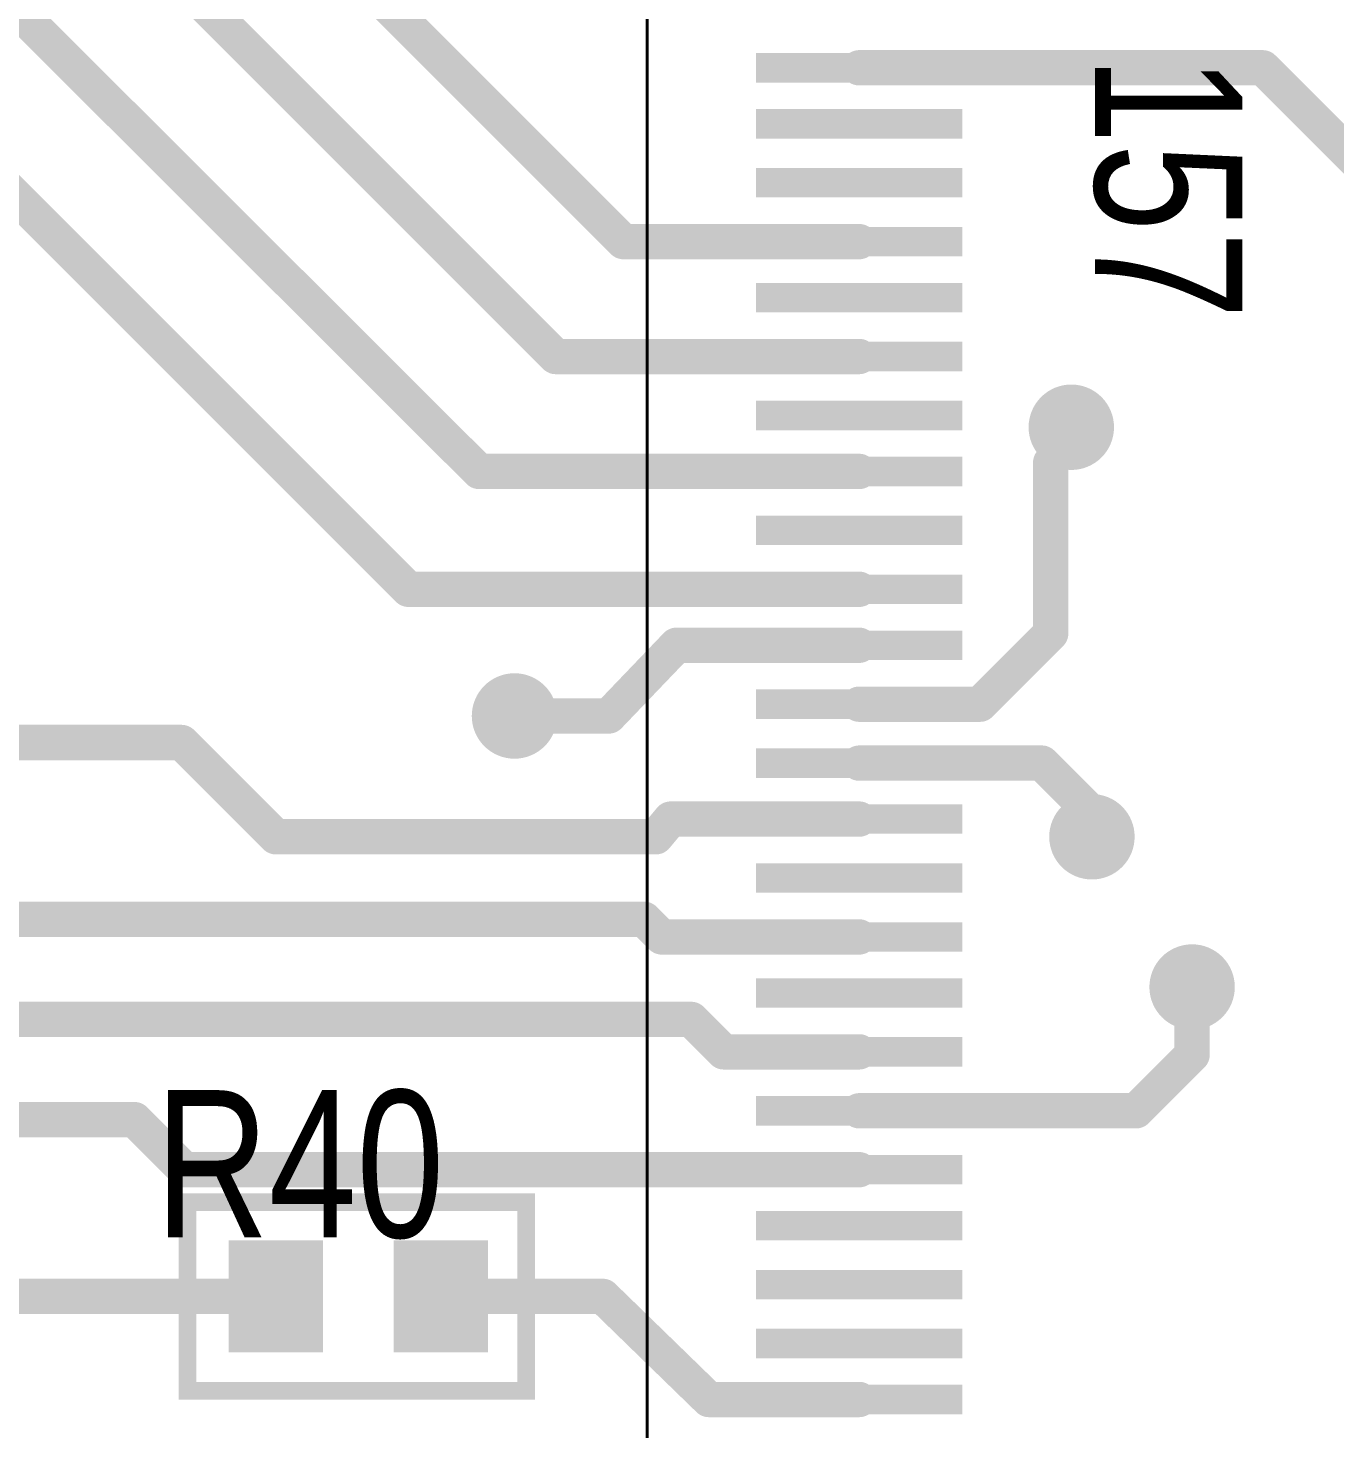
# Model space of a CAD drawing. Extents: x 0 to 8.76, y 0.02 to 4.83.
# Drawn here: x 5.1759 to 5.6195, y 3.363 to 3.8385 of the extents above; entities that cross this region are included whole.
import ezdxf

# ---------------------------------------------------------------- set-up
doc = ezdxf.new("R2010")
doc.units = 0

msp = doc.modelspace()

# ---------------------------------------------------------------- linework, layer by layer
at = {"layer": 'DRL', "const_width": 0.01}
for points in [[(5.525, 3.703, 1), (5.535, 3.703, 1)], [(5.525, 3.703, 1), (5.535, 3.703, 1)], [(5.336, 3.605, 1), (5.346, 3.605, 1)], [(5.336, 3.605, 1), (5.346, 3.605, 1)], [(5.532, 3.564, 1), (5.542, 3.564, 1)], [(5.532, 3.564, 1), (5.542, 3.564, 1)], [(5.532, 3.564, 1), (5.542, 3.564, 1)], [(5.566, 3.513, 1), (5.576, 3.513, 1)], [(5.566, 3.513, 1), (5.576, 3.513, 1)], [(5.566, 3.513, 1), (5.576, 3.513, 1)]]:
    msp.add_lwpolyline(points, format="xyb", close=True, dxfattribs=at)
at = {"layer": 'FAB', "const_width": 0.01}
for points in [[(5.525, 3.703, 1), (5.535, 3.703, 1)], [(5.525, 3.703, 1), (5.535, 3.703, 1)], [(5.336, 3.605, 1), (5.346, 3.605, 1)], [(5.336, 3.605, 1), (5.346, 3.605, 1)], [(5.532, 3.564, 1), (5.542, 3.564, 1)], [(5.532, 3.564, 1), (5.542, 3.564, 1)], [(5.532, 3.564, 1), (5.542, 3.564, 1)], [(5.566, 3.513, 1), (5.576, 3.513, 1)], [(5.566, 3.513, 1), (5.576, 3.513, 1)], [(5.566, 3.513, 1), (5.576, 3.513, 1)]]:
    msp.add_lwpolyline(points, format="xyb", close=True, dxfattribs=at)
at = {"layer": 'GND', "const_width": 0.012}
for points in [[(5.524, 3.703, 1), (5.536, 3.703, 1)], [(5.524, 3.703, 1), (5.536, 3.703, 1)], [(5.335, 3.605, 1), (5.347, 3.605, 1)], [(5.335, 3.605, 1), (5.347, 3.605, 1)], [(5.531, 3.564, 1), (5.543, 3.564, 1)], [(5.531, 3.564, 1), (5.543, 3.564, 1)], [(5.531, 3.564, 1), (5.543, 3.564, 1)], [(5.565, 3.513, 1), (5.577, 3.513, 1)], [(5.565, 3.513, 1), (5.577, 3.513, 1)], [(5.565, 3.513, 1), (5.577, 3.513, 1)]]:
    msp.add_lwpolyline(points, format="xyb", close=True, dxfattribs=at)
at = {"layer": 'I10', "const_width": 0.012}
for points in [[(5.524, 3.703, 1), (5.536, 3.703, 1)], [(5.524, 3.703, 1), (5.536, 3.703, 1)], [(5.335, 3.605, 1), (5.347, 3.605, 1)], [(5.335, 3.605, 1), (5.347, 3.605, 1)], [(5.531, 3.564, 1), (5.543, 3.564, 1)], [(5.531, 3.564, 1), (5.543, 3.564, 1)], [(5.531, 3.564, 1), (5.543, 3.564, 1)], [(5.565, 3.513, 1), (5.577, 3.513, 1)], [(5.565, 3.513, 1), (5.577, 3.513, 1)], [(5.565, 3.513, 1), (5.577, 3.513, 1)]]:
    msp.add_lwpolyline(points, format="xyb", close=True, dxfattribs=at)
at = {"layer": 'I11', "const_width": 0.012}
for points in [[(5.524, 3.703, 1), (5.536, 3.703, 1)], [(5.524, 3.703, 1), (5.536, 3.703, 1)], [(5.335, 3.605, 1), (5.347, 3.605, 1)], [(5.335, 3.605, 1), (5.347, 3.605, 1)], [(5.531, 3.564, 1), (5.543, 3.564, 1)], [(5.531, 3.564, 1), (5.543, 3.564, 1)], [(5.531, 3.564, 1), (5.543, 3.564, 1)], [(5.565, 3.513, 1), (5.577, 3.513, 1)], [(5.565, 3.513, 1), (5.577, 3.513, 1)], [(5.565, 3.513, 1), (5.577, 3.513, 1)]]:
    msp.add_lwpolyline(points, format="xyb", close=True, dxfattribs=at)
at = {"layer": 'I12', "const_width": 0.012}
for points in [[(5.524, 3.703, 1), (5.536, 3.703, 1)], [(5.524, 3.703, 1), (5.536, 3.703, 1)], [(5.335, 3.605, 1), (5.347, 3.605, 1)], [(5.335, 3.605, 1), (5.347, 3.605, 1)], [(5.531, 3.564, 1), (5.543, 3.564, 1)], [(5.531, 3.564, 1), (5.543, 3.564, 1)], [(5.531, 3.564, 1), (5.543, 3.564, 1)], [(5.565, 3.513, 1), (5.577, 3.513, 1)], [(5.565, 3.513, 1), (5.577, 3.513, 1)], [(5.565, 3.513, 1), (5.577, 3.513, 1)]]:
    msp.add_lwpolyline(points, format="xyb", close=True, dxfattribs=at)
at = {"layer": 'IN3', "const_width": 0.012}
for points in [[(5.524, 3.703, 1), (5.536, 3.703, 1)], [(5.524, 3.703, 1), (5.536, 3.703, 1)], [(5.335, 3.605, 1), (5.347, 3.605, 1)], [(5.335, 3.605, 1), (5.347, 3.605, 1)], [(5.531, 3.564, 1), (5.543, 3.564, 1)], [(5.531, 3.564, 1), (5.543, 3.564, 1)], [(5.531, 3.564, 1), (5.543, 3.564, 1)], [(5.565, 3.513, 1), (5.577, 3.513, 1)], [(5.565, 3.513, 1), (5.577, 3.513, 1)], [(5.565, 3.513, 1), (5.577, 3.513, 1)]]:
    msp.add_lwpolyline(points, format="xyb", close=True, dxfattribs=at)
at = {"layer": 'IN4', "const_width": 0.012}
for points in [[(5.524, 3.703, 1), (5.536, 3.703, 1)], [(5.524, 3.703, 1), (5.536, 3.703, 1)], [(5.335, 3.605, 1), (5.347, 3.605, 1)], [(5.335, 3.605, 1), (5.347, 3.605, 1)], [(5.531, 3.564, 1), (5.543, 3.564, 1)], [(5.531, 3.564, 1), (5.543, 3.564, 1)], [(5.531, 3.564, 1), (5.543, 3.564, 1)], [(5.565, 3.513, 1), (5.577, 3.513, 1)], [(5.565, 3.513, 1), (5.577, 3.513, 1)], [(5.565, 3.513, 1), (5.577, 3.513, 1)]]:
    msp.add_lwpolyline(points, format="xyb", close=True, dxfattribs=at)
at = {"layer": 'IN5', "const_width": 0.012}
for points in [[(5.524, 3.703, 1), (5.536, 3.703, 1)], [(5.524, 3.703, 1), (5.536, 3.703, 1)], [(5.335, 3.605, 1), (5.347, 3.605, 1)], [(5.335, 3.605, 1), (5.347, 3.605, 1)], [(5.531, 3.564, 1), (5.543, 3.564, 1)], [(5.531, 3.564, 1), (5.543, 3.564, 1)], [(5.531, 3.564, 1), (5.543, 3.564, 1)], [(5.565, 3.513, 1), (5.577, 3.513, 1)], [(5.565, 3.513, 1), (5.577, 3.513, 1)], [(5.565, 3.513, 1), (5.577, 3.513, 1)]]:
    msp.add_lwpolyline(points, format="xyb", close=True, dxfattribs=at)
at = {"layer": 'IN6', "const_width": 0.012}
for points in [[(5.524, 3.703, 1), (5.536, 3.703, 1)], [(5.524, 3.703, 1), (5.536, 3.703, 1)], [(5.335, 3.605, 1), (5.347, 3.605, 1)], [(5.335, 3.605, 1), (5.347, 3.605, 1)], [(5.531, 3.564, 1), (5.543, 3.564, 1)], [(5.531, 3.564, 1), (5.543, 3.564, 1)], [(5.531, 3.564, 1), (5.543, 3.564, 1)], [(5.565, 3.513, 1), (5.577, 3.513, 1)], [(5.565, 3.513, 1), (5.577, 3.513, 1)], [(5.565, 3.513, 1), (5.577, 3.513, 1)]]:
    msp.add_lwpolyline(points, format="xyb", close=True, dxfattribs=at)
at = {"layer": 'IN7', "const_width": 0.012}
for points in [[(5.524, 3.703, 1), (5.536, 3.703, 1)], [(5.524, 3.703, 1), (5.536, 3.703, 1)], [(5.335, 3.605, 1), (5.347, 3.605, 1)], [(5.335, 3.605, 1), (5.347, 3.605, 1)], [(5.531, 3.564, 1), (5.543, 3.564, 1)], [(5.531, 3.564, 1), (5.543, 3.564, 1)], [(5.531, 3.564, 1), (5.543, 3.564, 1)], [(5.565, 3.513, 1), (5.577, 3.513, 1)], [(5.565, 3.513, 1), (5.577, 3.513, 1)], [(5.565, 3.513, 1), (5.577, 3.513, 1)]]:
    msp.add_lwpolyline(points, format="xyb", close=True, dxfattribs=at)
at = {"layer": 'IN8', "const_width": 0.012}
for points in [[(5.524, 3.703, 1), (5.536, 3.703, 1)], [(5.524, 3.703, 1), (5.536, 3.703, 1)], [(5.335, 3.605, 1), (5.347, 3.605, 1)], [(5.335, 3.605, 1), (5.347, 3.605, 1)], [(5.531, 3.564, 1), (5.543, 3.564, 1)], [(5.531, 3.564, 1), (5.543, 3.564, 1)], [(5.531, 3.564, 1), (5.543, 3.564, 1)], [(5.565, 3.513, 1), (5.577, 3.513, 1)], [(5.565, 3.513, 1), (5.577, 3.513, 1)], [(5.565, 3.513, 1), (5.577, 3.513, 1)]]:
    msp.add_lwpolyline(points, format="xyb", close=True, dxfattribs=at)
at = {"layer": 'IN9', "const_width": 0.012}
for points in [[(5.524, 3.703, 1), (5.536, 3.703, 1)], [(5.524, 3.703, 1), (5.536, 3.703, 1)], [(5.335, 3.605, 1), (5.347, 3.605, 1)], [(5.335, 3.605, 1), (5.347, 3.605, 1)], [(5.531, 3.564, 1), (5.543, 3.564, 1)], [(5.531, 3.564, 1), (5.543, 3.564, 1)], [(5.531, 3.564, 1), (5.543, 3.564, 1)], [(5.565, 3.513, 1), (5.577, 3.513, 1)], [(5.565, 3.513, 1), (5.577, 3.513, 1)], [(5.565, 3.513, 1), (5.577, 3.513, 1)]]:
    msp.add_lwpolyline(points, format="xyb", close=True, dxfattribs=at)
at = {"layer": 'NOT', "const_width": 0.01}
for points in [[(5.525, 3.703, 1), (5.535, 3.703, 1)], [(5.525, 3.703, 1), (5.535, 3.703, 1)], [(5.336, 3.605, 1), (5.346, 3.605, 1)], [(5.336, 3.605, 1), (5.346, 3.605, 1)], [(5.532, 3.564, 1), (5.542, 3.564, 1)], [(5.532, 3.564, 1), (5.542, 3.564, 1)], [(5.532, 3.564, 1), (5.542, 3.564, 1)], [(5.566, 3.513, 1), (5.576, 3.513, 1)], [(5.566, 3.513, 1), (5.576, 3.513, 1)], [(5.566, 3.513, 1), (5.576, 3.513, 1)]]:
    msp.add_lwpolyline(points, format="xyb", close=True, dxfattribs=at)
at = {"layer": 'PWR', "const_width": 0.012}
for points in [[(5.524, 3.703, 1), (5.536, 3.703, 1)], [(5.524, 3.703, 1), (5.536, 3.703, 1)], [(5.335, 3.605, 1), (5.347, 3.605, 1)], [(5.335, 3.605, 1), (5.347, 3.605, 1)], [(5.531, 3.564, 1), (5.543, 3.564, 1)], [(5.531, 3.564, 1), (5.543, 3.564, 1)], [(5.531, 3.564, 1), (5.543, 3.564, 1)], [(5.565, 3.513, 1), (5.577, 3.513, 1)], [(5.565, 3.513, 1), (5.577, 3.513, 1)], [(5.565, 3.513, 1), (5.577, 3.513, 1)]]:
    msp.add_lwpolyline(points, format="xyb", close=True, dxfattribs=at)
at = {"layer": 'SMT', "const_width": 0.015}
for points in [[(5.523, 3.703, 1), (5.537, 3.703, 1)], [(5.523, 3.703, 1), (5.537, 3.703, 1)], [(5.334, 3.605, 1), (5.348, 3.605, 1)], [(5.334, 3.605, 1), (5.348, 3.605, 1)], [(5.53, 3.564, 1), (5.544, 3.564, 1)], [(5.53, 3.564, 1), (5.544, 3.564, 1)], [(5.53, 3.564, 1), (5.544, 3.564, 1)], [(5.564, 3.513, 1), (5.578, 3.513, 1)], [(5.564, 3.513, 1), (5.578, 3.513, 1)], [(5.564, 3.513, 1), (5.578, 3.513, 1)]]:
    msp.add_lwpolyline(points, format="xyb", close=True, dxfattribs=at)
at = {"layer": 'SMT'}
for points in [[(5.423, 3.82), (5.493, 3.82), (5.423, 3.83), (5.493, 3.83)], [(5.423, 3.801), (5.493, 3.801), (5.423, 3.811), (5.493, 3.811)], [(5.423, 3.781), (5.493, 3.781), (5.423, 3.791), (5.493, 3.791)], [(5.423, 3.761), (5.493, 3.761), (5.423, 3.771), (5.493, 3.771)], [(5.423, 3.742), (5.493, 3.742), (5.423, 3.752), (5.493, 3.752)], [(5.423, 3.722), (5.493, 3.722), (5.423, 3.732), (5.493, 3.732)], [(5.423, 3.702), (5.493, 3.702), (5.423, 3.712), (5.493, 3.712)], [(5.423, 3.683), (5.493, 3.683), (5.423, 3.693), (5.493, 3.693)], [(5.423, 3.663), (5.493, 3.663), (5.423, 3.673), (5.493, 3.673)], [(5.423, 3.643), (5.493, 3.643), (5.423, 3.653), (5.493, 3.653)], [(5.423, 3.624), (5.493, 3.624), (5.423, 3.634), (5.493, 3.634)], [(5.423, 3.604), (5.493, 3.604), (5.423, 3.614), (5.493, 3.614)], [(5.423, 3.584), (5.493, 3.584), (5.423, 3.594), (5.493, 3.594)], [(5.423, 3.565), (5.493, 3.565), (5.423, 3.575), (5.493, 3.575)], [(5.423, 3.545), (5.493, 3.545), (5.423, 3.555), (5.493, 3.555)], [(5.423, 3.525), (5.493, 3.525), (5.423, 3.535), (5.493, 3.535)], [(5.423, 3.506), (5.493, 3.506), (5.423, 3.516), (5.493, 3.516)], [(5.423, 3.486), (5.493, 3.486), (5.423, 3.496), (5.493, 3.496)], [(5.423, 3.466), (5.493, 3.466), (5.423, 3.476), (5.493, 3.476)], [(5.423, 3.446), (5.493, 3.446), (5.423, 3.456), (5.493, 3.456)], [(5.423, 3.427), (5.493, 3.427), (5.423, 3.437), (5.493, 3.437)], [(5.244, 3.389), (5.276, 3.389), (5.244, 3.427), (5.276, 3.427)], [(5.3, 3.389), (5.332, 3.389), (5.3, 3.427), (5.332, 3.427)], [(5.423, 3.407), (5.493, 3.407), (5.423, 3.417), (5.493, 3.417)], [(5.423, 3.387), (5.493, 3.387), (5.423, 3.397), (5.493, 3.397)], [(5.423, 3.368), (5.493, 3.368), (5.423, 3.378), (5.493, 3.378)]]:
    msp.add_solid(points, dxfattribs=at)
at = {"layer": 'SPT'}
for points in [[(5.423, 3.82), (5.493, 3.82), (5.423, 3.83), (5.493, 3.83)], [(5.423, 3.801), (5.493, 3.801), (5.423, 3.811), (5.493, 3.811)], [(5.423, 3.781), (5.493, 3.781), (5.423, 3.791), (5.493, 3.791)], [(5.423, 3.761), (5.493, 3.761), (5.423, 3.771), (5.493, 3.771)], [(5.423, 3.742), (5.493, 3.742), (5.423, 3.752), (5.493, 3.752)], [(5.423, 3.722), (5.493, 3.722), (5.423, 3.732), (5.493, 3.732)], [(5.423, 3.702), (5.493, 3.702), (5.423, 3.712), (5.493, 3.712)], [(5.423, 3.683), (5.493, 3.683), (5.423, 3.693), (5.493, 3.693)], [(5.423, 3.663), (5.493, 3.663), (5.423, 3.673), (5.493, 3.673)], [(5.423, 3.643), (5.493, 3.643), (5.423, 3.653), (5.493, 3.653)], [(5.423, 3.624), (5.493, 3.624), (5.423, 3.634), (5.493, 3.634)], [(5.423, 3.604), (5.493, 3.604), (5.423, 3.614), (5.493, 3.614)], [(5.423, 3.584), (5.493, 3.584), (5.423, 3.594), (5.493, 3.594)], [(5.423, 3.565), (5.493, 3.565), (5.423, 3.575), (5.493, 3.575)], [(5.423, 3.545), (5.493, 3.545), (5.423, 3.555), (5.493, 3.555)], [(5.423, 3.525), (5.493, 3.525), (5.423, 3.535), (5.493, 3.535)], [(5.423, 3.506), (5.493, 3.506), (5.423, 3.516), (5.493, 3.516)], [(5.423, 3.486), (5.493, 3.486), (5.423, 3.496), (5.493, 3.496)], [(5.423, 3.466), (5.493, 3.466), (5.423, 3.476), (5.493, 3.476)], [(5.423, 3.446), (5.493, 3.446), (5.423, 3.456), (5.493, 3.456)], [(5.423, 3.427), (5.493, 3.427), (5.423, 3.437), (5.493, 3.437)], [(5.244, 3.389), (5.276, 3.389), (5.244, 3.427), (5.276, 3.427)], [(5.3, 3.389), (5.332, 3.389), (5.3, 3.427), (5.332, 3.427)], [(5.423, 3.407), (5.493, 3.407), (5.423, 3.417), (5.493, 3.417)], [(5.423, 3.387), (5.493, 3.387), (5.423, 3.397), (5.493, 3.397)], [(5.423, 3.368), (5.493, 3.368), (5.423, 3.378), (5.493, 3.378)]]:
    msp.add_solid(points, dxfattribs=at)
at = {"layer": 'SST', "const_width": 0.001}
msp.add_lwpolyline([(5.406, 4.052), (6.746, 4.052), (6.746, 2.692), (5.386, 2.692), (5.386, 4.052), (5.426, 4.052)], dxfattribs=at)
at = {"layer": 'SST', "const_width": 0.006}
msp.add_lwpolyline([(5.23, 3.376), (5.23, 3.44), (5.23, 3.44), (5.345, 3.44), (5.345, 3.376), (5.23, 3.376)], close=True, dxfattribs=at)
at = {"layer": 'SST', "const_width": 0.003}
for points in [[(5.2285, 3.44, 1), (5.2315, 3.44, 1)], [(5.2285, 3.44, 1), (5.2315, 3.44, 1)], [(5.3435, 3.44, 1), (5.3465, 3.44, 1)], [(5.2285, 3.376, 1), (5.2315, 3.376, 1)], [(5.2285, 3.376, 1), (5.2315, 3.376, 1)], [(5.3435, 3.376, 1), (5.3465, 3.376, 1)]]:
    msp.add_lwpolyline(points, format="xyb", close=True, dxfattribs=at)
at = {"layer": 'TOP', "const_width": 0.012}
for points in [[(4.765, 4.379), (5.378, 3.766)], [(4.816, 4.266), (5.355, 3.727)], [(4.84, 4.176), (5.329, 3.688)], [(5.305, 3.648), (4.868, 4.085)], [(5.595, 3.825), (5.458, 3.825)], [(5.639, 3.781), (5.595, 3.825)], [(5.378, 3.766), (5.458, 3.766)], [(5.355, 3.727), (5.458, 3.727)], [(5.53, 3.703), (5.537, 3.7)], [(5.532, 3.7), (5.523, 3.691)], [(5.537, 3.7), (5.532, 3.7)], [(5.523, 3.691), (5.523, 3.633)], [(5.329, 3.688), (5.458, 3.688)], [(5.458, 3.648), (5.305, 3.648)], [(5.523, 3.633), (5.499, 3.609)], [(5.373, 3.605), (5.396, 3.629)], [(5.396, 3.629), (5.373, 3.605)], [(5.396, 3.629), (5.458, 3.629)], [(5.458, 3.629), (5.396, 3.629)], [(5.499, 3.609), (5.458, 3.609)], [(5.341, 3.605), (5.373, 3.605)], [(5.373, 3.605), (5.341, 3.605)], [(4.738, 3.596), (5.228, 3.596)], [(5.228, 3.596), (5.26, 3.564)], [(5.458, 3.589), (5.458, 3.589)], [(5.458, 3.589), (5.52, 3.589)], [(5.52, 3.589), (5.536, 3.573)], [(5.389, 3.564), (5.394, 3.57)], [(5.394, 3.57), (5.458, 3.57)], [(5.536, 3.573), (5.536, 3.565)], [(5.26, 3.564), (5.389, 3.564)], [(5.536, 3.565), (5.537, 3.564)], [(5.385, 3.536), (4.713, 3.536)], [(5.391, 3.53), (5.385, 3.536)], [(5.458, 3.53), (5.391, 3.53)], [(5.571, 3.513), (5.571, 3.49)], [(5.571, 3.49), (5.571, 3.513)], [(5.571, 3.513), (5.571, 3.49)], [(5.401, 3.502), (4.672, 3.502)], [(5.412, 3.491), (5.401, 3.502)], [(5.458, 3.491), (5.412, 3.491)], [(5.571, 3.49), (5.552, 3.471)], [(5.552, 3.471), (5.571, 3.49)], [(5.571, 3.49), (5.552, 3.471)], [(5.552, 3.471), (5.458, 3.471)], [(5.458, 3.471), (5.552, 3.471)], [(5.552, 3.471), (5.458, 3.471)], [(4.734, 3.468), (5.212, 3.468)], [(5.212, 3.468), (5.229, 3.451)], [(5.229, 3.451), (5.458, 3.451)], [(5.079, 3.408), (5.26, 3.408)], [(5.316, 3.408), (5.371, 3.408)], [(5.371, 3.408), (5.407, 3.373)], [(5.407, 3.373), (5.458, 3.373)]]:
    msp.add_lwpolyline(points, dxfattribs=at)
at = {"layer": 'TOP'}
for points, const_width in [([(5.455, 3.825, 1), (5.461, 3.825, 1)], 0.006), ([(5.592, 3.825, 1), (5.598, 3.825, 1)], 0.006), ([(5.592, 3.825, 1), (5.598, 3.825, 1)], 0.006), ([(5.375, 3.766, 1), (5.381, 3.766, 1)], 0.006), ([(5.375, 3.766, 1), (5.381, 3.766, 1)], 0.006), ([(5.455, 3.766, 1), (5.461, 3.766, 1)], 0.006), ([(5.352, 3.727, 1), (5.358, 3.727, 1)], 0.006), ([(5.352, 3.727, 1), (5.358, 3.727, 1)], 0.006), ([(5.455, 3.727, 1), (5.461, 3.727, 1)], 0.006), ([(5.524, 3.703, 1), (5.536, 3.703, 1)], 0.012), ([(5.524, 3.703, 1), (5.536, 3.703, 1)], 0.012), ([(5.527, 3.703, 1), (5.533, 3.703, 1)], 0.006), ([(5.529, 3.7, 1), (5.535, 3.7, 1)], 0.006), ([(5.529, 3.7, 1), (5.535, 3.7, 1)], 0.006), ([(5.534, 3.7, 1), (5.54, 3.7, 1)], 0.006), ([(5.534, 3.7, 1), (5.54, 3.7, 1)], 0.006), ([(5.52, 3.691, 1), (5.526, 3.691, 1)], 0.006), ([(5.52, 3.691, 1), (5.526, 3.691, 1)], 0.006), ([(5.326, 3.688, 1), (5.332, 3.688, 1)], 0.006), ([(5.326, 3.688, 1), (5.332, 3.688, 1)], 0.006), ([(5.455, 3.688, 1), (5.461, 3.688, 1)], 0.006), ([(5.302, 3.648, 1), (5.308, 3.648, 1)], 0.006), ([(5.302, 3.648, 1), (5.308, 3.648, 1)], 0.006), ([(5.455, 3.648, 1), (5.461, 3.648, 1)], 0.006), ([(5.52, 3.633, 1), (5.526, 3.633, 1)], 0.006), ([(5.52, 3.633, 1), (5.526, 3.633, 1)], 0.006), ([(5.393, 3.629, 1), (5.399, 3.629, 1)], 0.006), ([(5.393, 3.629, 1), (5.399, 3.629, 1)], 0.006), ([(5.393, 3.629, 1), (5.399, 3.629, 1)], 0.006), ([(5.393, 3.629, 1), (5.399, 3.629, 1)], 0.006), ([(5.455, 3.629, 1), (5.461, 3.629, 1)], 0.006), ([(5.455, 3.629, 1), (5.461, 3.629, 1)], 0.006), ([(5.335, 3.605, 1), (5.347, 3.605, 1)], 0.012), ([(5.335, 3.605, 1), (5.347, 3.605, 1)], 0.012), ([(5.455, 3.609, 1), (5.461, 3.609, 1)], 0.006), ([(5.496, 3.609, 1), (5.502, 3.609, 1)], 0.006), ([(5.496, 3.609, 1), (5.502, 3.609, 1)], 0.006), ([(5.338, 3.605, 1), (5.344, 3.605, 1)], 0.006), ([(5.338, 3.605, 1), (5.344, 3.605, 1)], 0.006), ([(5.37, 3.605, 1), (5.376, 3.605, 1)], 0.006), ([(5.37, 3.605, 1), (5.376, 3.605, 1)], 0.006), ([(5.37, 3.605, 1), (5.376, 3.605, 1)], 0.006), ([(5.37, 3.605, 1), (5.376, 3.605, 1)], 0.006), ([(5.225, 3.596, 1), (5.231, 3.596, 1)], 0.006), ([(5.225, 3.596, 1), (5.231, 3.596, 1)], 0.006), ([(5.455, 3.589, 1), (5.461, 3.589, 1)], 0.006), ([(5.455, 3.589, 1), (5.461, 3.589, 1)], 0.006), ([(5.455, 3.589, 1), (5.461, 3.589, 1)], 0.006), ([(5.517, 3.589, 1), (5.523, 3.589, 1)], 0.006), ([(5.517, 3.589, 1), (5.523, 3.589, 1)], 0.006), ([(5.391, 3.57, 1), (5.397, 3.57, 1)], 0.006), ([(5.391, 3.57, 1), (5.397, 3.57, 1)], 0.006), ([(5.455, 3.57, 1), (5.461, 3.57, 1)], 0.006), ([(5.531, 3.564, 1), (5.543, 3.564, 1)], 0.012), ([(5.531, 3.564, 1), (5.543, 3.564, 1)], 0.012), ([(5.531, 3.564, 1), (5.543, 3.564, 1)], 0.012), ([(5.533, 3.573, 1), (5.539, 3.573, 1)], 0.006), ([(5.533, 3.573, 1), (5.539, 3.573, 1)], 0.006), ([(5.257, 3.564, 1), (5.263, 3.564, 1)], 0.006), ([(5.257, 3.564, 1), (5.263, 3.564, 1)], 0.006), ([(5.386, 3.564, 1), (5.392, 3.564, 1)], 0.006), ([(5.386, 3.564, 1), (5.392, 3.564, 1)], 0.006), ([(5.533, 3.565, 1), (5.539, 3.565, 1)], 0.006), ([(5.533, 3.565, 1), (5.539, 3.565, 1)], 0.006), ([(5.534, 3.564, 1), (5.54, 3.564, 1)], 0.006), ([(5.382, 3.536, 1), (5.388, 3.536, 1)], 0.006), ([(5.382, 3.536, 1), (5.388, 3.536, 1)], 0.006), ([(5.388, 3.53, 1), (5.394, 3.53, 1)], 0.006), ([(5.388, 3.53, 1), (5.394, 3.53, 1)], 0.006), ([(5.455, 3.53, 1), (5.461, 3.53, 1)], 0.006), ([(5.565, 3.513, 1), (5.577, 3.513, 1)], 0.012), ([(5.565, 3.513, 1), (5.577, 3.513, 1)], 0.012), ([(5.565, 3.513, 1), (5.577, 3.513, 1)], 0.012), ([(5.568, 3.513, 1), (5.574, 3.513, 1)], 0.006), ([(5.568, 3.513, 1), (5.574, 3.513, 1)], 0.006), ([(5.568, 3.513, 1), (5.574, 3.513, 1)], 0.006), ([(5.398, 3.502, 1), (5.404, 3.502, 1)], 0.006), ([(5.398, 3.502, 1), (5.404, 3.502, 1)], 0.006), ([(5.409, 3.491, 1), (5.415, 3.491, 1)], 0.006), ([(5.409, 3.491, 1), (5.415, 3.491, 1)], 0.006), ([(5.455, 3.491, 1), (5.461, 3.491, 1)], 0.006), ([(5.568, 3.49, 1), (5.574, 3.49, 1)], 0.006), ([(5.568, 3.49, 1), (5.574, 3.49, 1)], 0.006), ([(5.568, 3.49, 1), (5.574, 3.49, 1)], 0.006), ([(5.568, 3.49, 1), (5.574, 3.49, 1)], 0.006), ([(5.568, 3.49, 1), (5.574, 3.49, 1)], 0.006), ([(5.568, 3.49, 1), (5.574, 3.49, 1)], 0.006), ([(5.455, 3.471, 1), (5.461, 3.471, 1)], 0.006), ([(5.455, 3.471, 1), (5.461, 3.471, 1)], 0.006), ([(5.455, 3.471, 1), (5.461, 3.471, 1)], 0.006), ([(5.549, 3.471, 1), (5.555, 3.471, 1)], 0.006), ([(5.549, 3.471, 1), (5.555, 3.471, 1)], 0.006), ([(5.549, 3.471, 1), (5.555, 3.471, 1)], 0.006), ([(5.549, 3.471, 1), (5.555, 3.471, 1)], 0.006), ([(5.549, 3.471, 1), (5.555, 3.471, 1)], 0.006), ([(5.549, 3.471, 1), (5.555, 3.471, 1)], 0.006), ([(5.209, 3.468, 1), (5.215, 3.468, 1)], 0.006), ([(5.209, 3.468, 1), (5.215, 3.468, 1)], 0.006), ([(5.226, 3.451, 1), (5.232, 3.451, 1)], 0.006), ([(5.226, 3.451, 1), (5.232, 3.451, 1)], 0.006), ([(5.455, 3.451, 1), (5.461, 3.451, 1)], 0.006), ([(5.257, 3.408, 1), (5.263, 3.408, 1)], 0.006), ([(5.313, 3.408, 1), (5.319, 3.408, 1)], 0.006), ([(5.368, 3.408, 1), (5.374, 3.408, 1)], 0.006), ([(5.368, 3.408, 1), (5.374, 3.408, 1)], 0.006), ([(5.404, 3.373, 1), (5.41, 3.373, 1)], 0.006), ([(5.404, 3.373, 1), (5.41, 3.373, 1)], 0.006), ([(5.455, 3.373, 1), (5.461, 3.373, 1)], 0.006)]:
    msp.add_lwpolyline(points, format="xyb", close=True, dxfattribs=dict(at, const_width=const_width))
for points in [[(5.423, 3.82), (5.493, 3.82), (5.423, 3.83), (5.493, 3.83)], [(5.423, 3.801), (5.493, 3.801), (5.423, 3.811), (5.493, 3.811)], [(5.423, 3.781), (5.493, 3.781), (5.423, 3.791), (5.493, 3.791)], [(5.423, 3.761), (5.493, 3.761), (5.423, 3.771), (5.493, 3.771)], [(5.423, 3.742), (5.493, 3.742), (5.423, 3.752), (5.493, 3.752)], [(5.423, 3.722), (5.493, 3.722), (5.423, 3.732), (5.493, 3.732)], [(5.423, 3.702), (5.493, 3.702), (5.423, 3.712), (5.493, 3.712)], [(5.423, 3.683), (5.493, 3.683), (5.423, 3.693), (5.493, 3.693)], [(5.423, 3.663), (5.493, 3.663), (5.423, 3.673), (5.493, 3.673)], [(5.423, 3.643), (5.493, 3.643), (5.423, 3.653), (5.493, 3.653)], [(5.423, 3.624), (5.493, 3.624), (5.423, 3.634), (5.493, 3.634)], [(5.423, 3.604), (5.493, 3.604), (5.423, 3.614), (5.493, 3.614)], [(5.423, 3.584), (5.493, 3.584), (5.423, 3.594), (5.493, 3.594)], [(5.423, 3.565), (5.493, 3.565), (5.423, 3.575), (5.493, 3.575)], [(5.423, 3.545), (5.493, 3.545), (5.423, 3.555), (5.493, 3.555)], [(5.423, 3.525), (5.493, 3.525), (5.423, 3.535), (5.493, 3.535)], [(5.423, 3.506), (5.493, 3.506), (5.423, 3.516), (5.493, 3.516)], [(5.423, 3.486), (5.493, 3.486), (5.423, 3.496), (5.493, 3.496)], [(5.423, 3.466), (5.493, 3.466), (5.423, 3.476), (5.493, 3.476)], [(5.423, 3.446), (5.493, 3.446), (5.423, 3.456), (5.493, 3.456)], [(5.423, 3.427), (5.493, 3.427), (5.423, 3.437), (5.493, 3.437)], [(5.244, 3.389), (5.276, 3.389), (5.244, 3.427), (5.276, 3.427)], [(5.3, 3.389), (5.332, 3.389), (5.3, 3.427), (5.332, 3.427)], [(5.423, 3.407), (5.493, 3.407), (5.423, 3.417), (5.493, 3.417)], [(5.423, 3.387), (5.493, 3.387), (5.423, 3.397), (5.493, 3.397)], [(5.423, 3.368), (5.493, 3.368), (5.423, 3.378), (5.493, 3.378)]]:
    msp.add_solid(points, dxfattribs=at)

# ---------------------------------------------------------------- texts
at = {"layer": 'SST', "width": 0.8}
msp.add_text('157', height=0.05, rotation=270, dxfattribs=at).set_placement((5.538, 3.829))
msp.add_text('R40', height=0.05, dxfattribs=at).set_placement((5.219, 3.428))

doc.saveas('drawing.dxf')
